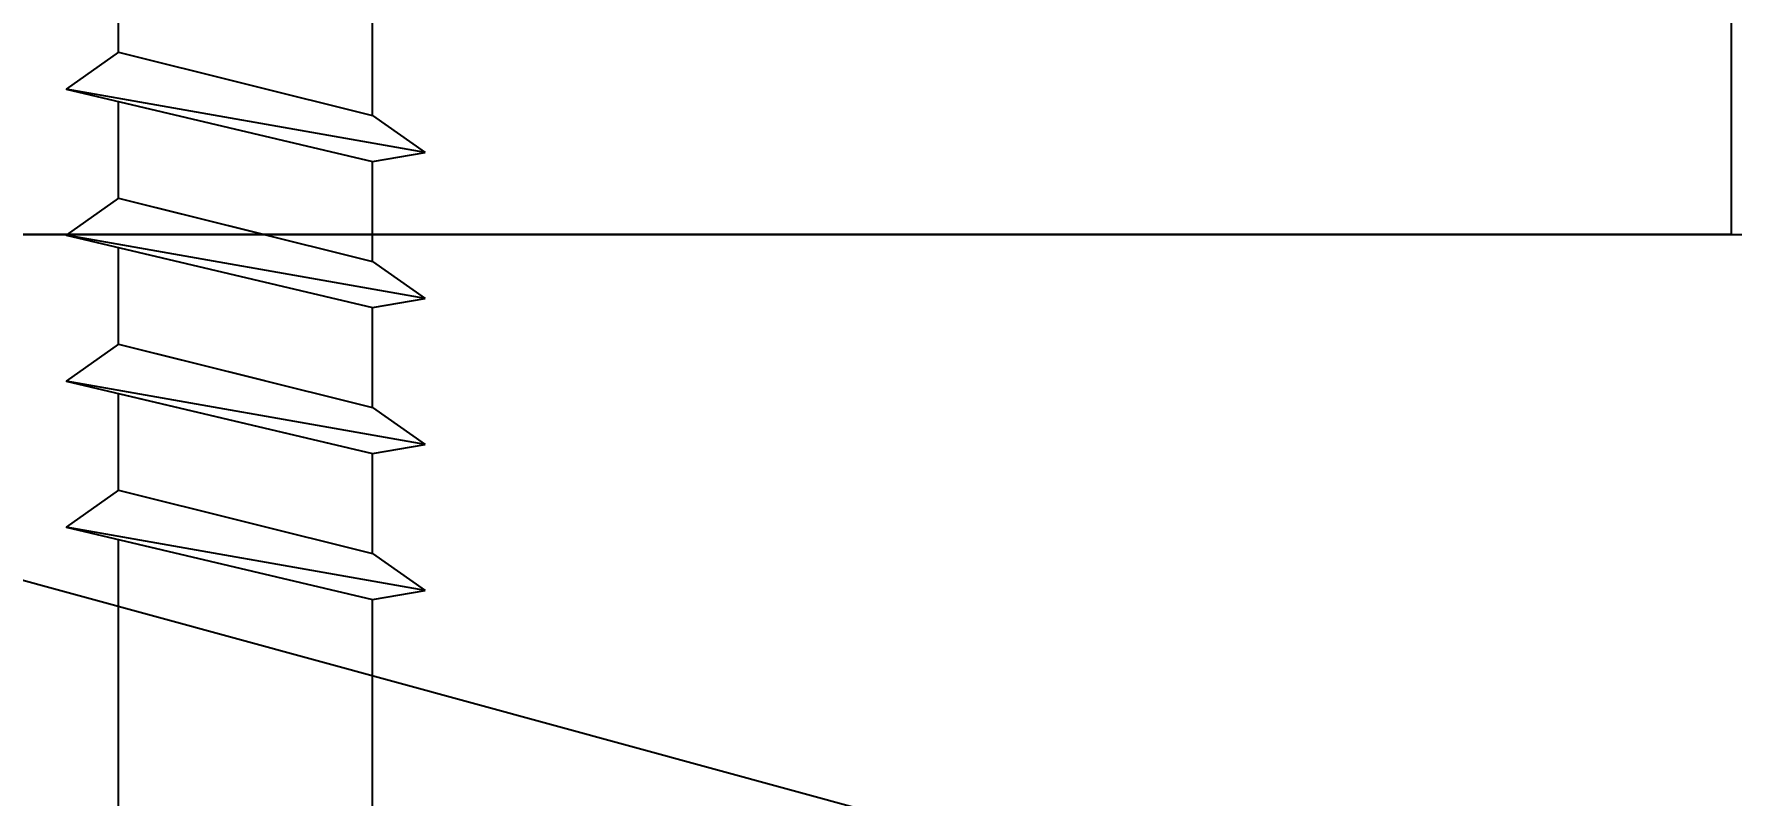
# Model space of a CAD drawing. Header units: inches. Extents: x -2661 to 42767, y -1222 to 9099.
# Drawn here: x -1011.251 to -1010.088, y 2822.442 to 2822.963 of the extents above; entities that cross this region are included whole.
import ezdxf
from ezdxf import colors
from ezdxf.entities.mleader import LeaderData, LeaderLine
from ezdxf.math import Vec2, Vec3

# ---------------------------------------------------------------- set-up
doc = ezdxf.new("R2010")
doc.units = ezdxf.units.IN
doc.header["$LTSCALE"] = 12
doc.header["$MEASUREMENT"] = 0
doc.layers.get('0').update_dxf_attribs({"linetype": 'CONTINUOUS'})
for name, color, linetype in [('S-ANNO-NOTE', 4, 'CONTINUOUS'), ('S-FASTENERS', 2, 'CONTINUOUS'), ('S-SIMPSON', 2, 'CONTINUOUS'), ('S-WOOD', 3, 'CONTINUOUS')]:
    doc.layers.add(name, color=color, linetype=linetype)
doc.styles.add('Arial', font='arial.ttf', dxfattribs={"width": 0.85})

# ---------------------------------------------------------------- blocks, each defined once
blk = doc.blocks.new('*U1284')
blk.add_lwpolyline([(1.5, -5.5), (0, -5.5), (0, 0), (1.5, 0)], close=True)
at = {"layer": 'S-WOOD', "color": 2}
blk.add_line((1.5, 0), (0, -5.5), dxfattribs=at)
blk = doc.blocks.new('*U2187')
blk.add_lwpolyline([(0, 11.875), (0, 0), (2.0396, 0), (2.0396, 11.875)], close=True)
blk = doc.blocks.new('SDS.25X6-f')
at = {"layer": 'S-SIMPSON'}
for p, q in [((0.087, -0.5316), (0.087, -2.75)), ((0.087, -0.5316), (0.087, -2.75)), ((-0.087, -0.536), (-0.087, -2.7912)), ((-0.087, -0.5749), (-0.087, -2.7912)), ((0.087, -2.6816), (0.087, -2.75)), ((0.087, -2.6816), (0.087, -2.75)), ((0.087, -2.6816), (0.087, -2.75)), ((0.087, -2.6816), (0.087, -2.75)), ((0.087, -2.6816), (0.087, -2.75)), ((0.087, -2.6816), (0.087, -2.75)), ((-0.087, -2.7249), (-0.087, -2.7912)), ((-0.087, -2.7249), (-0.087, -2.7912)), ((-0.087, -2.7249), (-0.087, -2.7912)), ((-0.087, -2.7249), (-0.087, -2.7912)), ((-0.087, -2.7249), (-0.087, -2.7912)), ((-0.087, -2.7249), (-0.087, -2.7912)), ((-0.087, -2.7249), (-0.087, -2.7912)), ((-0.087, -2.7249), (-0.087, -2.7912))]:
    blk.add_line(p, q, dxfattribs=at)
at = {"layer": 'S-SIMPSON', "color": 1}
for p, q in [((-0.123, -2.7997), (0.087, -2.75)), ((-0.123, -2.7997), (0.087, -2.75)), ((-0.123, -2.7997), (0.087, -2.75)), ((-0.123, -2.7997), (0.087, -2.75)), ((0.087, -2.75), (0.123, -2.7563)), ((0.087, -2.75), (0.123, -2.7563)), ((0.087, -2.75), (0.123, -2.7563)), ((0.087, -2.75), (0.123, -2.7563)), ((0.123, -2.7563), (-0.123, -2.7997)), ((0.123, -2.7563), (-0.123, -2.7997)), ((0.123, -2.7563), (-0.123, -2.7997)), ((0.123, -2.7563), (-0.123, -2.7997)), ((0.087, -2.7816), (0.123, -2.7563)), ((0.087, -2.7816), (0.123, -2.7563)), ((0.087, -2.7816), (0.123, -2.7563)), ((0.087, -2.7816), (0.123, -2.7563)), ((-0.087, -2.8249), (0.087, -2.7816)), ((-0.087, -2.8249), (0.087, -2.7816)), ((-0.087, -2.8249), (0.087, -2.7816)), ((-0.087, -2.8249), (0.087, -2.7816)), ((0.087, -2.7816), (0.087, -2.85)), ((0.087, -2.7816), (0.087, -2.85)), ((0.087, -2.7816), (0.087, -2.85)), ((0.087, -2.7816), (0.087, -2.85)), ((0.087, -2.7816), (0.087, -2.85)), ((0.087, -2.7816), (0.087, -2.85)), ((0.087, -2.7816), (0.087, -2.85)), ((0.087, -2.7816), (0.087, -2.85)), ((0.087, -2.7816), (0.087, -2.85)), ((0.087, -2.7816), (0.087, -2.85)), ((0.087, -2.7816), (0.087, -2.85)), ((0.087, -2.7816), (0.087, -2.85)), ((0.087, -2.7816), (0.087, -2.85)), ((0.087, -2.7816), (0.087, -2.85)), ((-0.087, -2.8249), (-0.123, -2.7997)), ((-0.087, -2.8249), (-0.123, -2.7997)), ((-0.087, -2.8249), (-0.123, -2.7997)), ((-0.087, -2.8249), (-0.123, -2.7997)), ((-0.087, -2.8249), (-0.123, -2.7997)), ((-0.087, -2.8249), (0, -2.8032)), ((-0.087, -2.8249), (-0.087, -2.8912)), ((-0.087, -2.8249), (-0.087, -2.8912)), ((-0.087, -2.8249), (-0.087, -2.8912)), ((-0.087, -2.8249), (-0.087, -2.8912)), ((-0.087, -2.8249), (-0.087, -2.8912)), ((-0.087, -2.8249), (-0.087, -2.8912)), ((-0.087, -2.8249), (-0.087, -2.8912)), ((-0.087, -2.8249), (-0.087, -2.8912)), ((-0.087, -2.8249), (-0.087, -2.8912)), ((-0.087, -2.8249), (-0.087, -2.8912)), ((-0.087, -2.8249), (-0.087, -2.8912)), ((-0.087, -2.8249), (-0.087, -2.8912)), ((-0.087, -2.8249), (-0.087, -2.8912)), ((-0.087, -2.8249), (-0.087, -2.8912)), ((-0.087, -2.8249), (-0.087, -2.8912)), ((-0.087, -2.8249), (-0.087, -2.8912)), ((-0.123, -2.8997), (0.087, -2.85)), ((-0.123, -2.8997), (0.087, -2.85)), ((-0.123, -2.8997), (0.087, -2.85)), ((-0.123, -2.8997), (0.087, -2.85)), ((-0.123, -2.8997), (0.087, -2.85)), ((-0.123, -2.8997), (0.087, -2.85)), ((-0.123, -2.8997), (0.087, -2.85)), ((-0.123, -2.8997), (0.087, -2.85)), ((0.123, -2.8563), (-0.123, -2.8997)), ((0.123, -2.8563), (-0.123, -2.8997)), ((0.123, -2.8563), (-0.123, -2.8997)), ((0.123, -2.8563), (-0.123, -2.8997)), ((0.123, -2.8563), (-0.123, -2.8997)), ((0.123, -2.8563), (-0.123, -2.8997)), ((0.123, -2.8563), (-0.123, -2.8997)), ((0.123, -2.8563), (-0.123, -2.8997)), ((0.123, -2.8563), (-0.123, -2.8997)), ((-0.087, -2.8912), (0.087, -2.85)), ((0.087, -2.85), (0.123, -2.8563)), ((0.087, -2.85), (0.123, -2.8563)), ((0.087, -2.85), (0.123, -2.8563)), ((0.087, -2.85), (0.123, -2.8563)), ((0.087, -2.85), (0.123, -2.8563)), ((0.087, -2.85), (0.123, -2.8563)), ((0.087, -2.85), (0.123, -2.8563)), ((0.087, -2.85), (0.123, -2.8563)), ((0.087, -2.85), (0.123, -2.8563)), ((0.087, -2.8816), (0.123, -2.8563)), ((0.087, -2.8816), (0.123, -2.8563)), ((0.087, -2.8816), (0.123, -2.8563)), ((0.087, -2.8816), (0.123, -2.8563)), ((0.087, -2.8816), (0.123, -2.8563)), ((0.087, -2.8816), (0.123, -2.8563)), ((0.087, -2.8816), (0.123, -2.8563)), ((0.087, -2.8816), (0.123, -2.8563)), ((0.087, -2.8816), (0.123, -2.8563)), ((-0.087, -2.9249), (0.087, -2.8816)), ((-0.087, -2.9249), (0.087, -2.8816)), ((-0.087, -2.9249), (0.087, -2.8816)), ((-0.087, -2.9249), (0.087, -2.8816)), ((-0.087, -2.9249), (0.087, -2.8816)), ((-0.087, -2.9249), (0.087, -2.8816)), ((-0.087, -2.9249), (0.087, -2.8816)), ((-0.087, -2.9249), (0.087, -2.8816)), ((-0.087, -2.9249), (0.087, -2.8816)), ((0.087, -2.8816), (0.087, -2.95)), ((0.087, -2.8816), (0.087, -2.95)), ((0.087, -2.8816), (0.087, -2.95)), ((0.087, -2.8816), (0.087, -2.95)), ((0.087, -2.8816), (0.087, -2.95)), ((0.087, -2.8816), (0.087, -2.95)), ((0.087, -2.8816), (0.087, -2.95)), ((0.087, -2.8816), (0.087, -2.95)), ((0.087, -2.8816), (0.087, -2.95)), ((0.087, -2.8816), (0.087, -2.95)), ((0.087, -2.8816), (0.087, -2.95)), ((0.087, -2.8816), (0.087, -2.95)), ((0.087, -2.8816), (0.087, -2.95)), ((0.087, -2.8816), (0.087, -2.95)), ((0.087, -2.8816), (0.087, -2.95)), ((0.087, -2.8816), (0.087, -2.95)), ((0.087, -2.8816), (0.087, -2.95)), ((0.087, -2.8816), (0.087, -2.95)), ((0.087, -2.8816), (0.087, -2.95)), ((0.087, -2.8816), (0.087, -2.95)), ((0.087, -2.8816), (0.087, -2.95)), ((-0.087, -2.9249), (-0.123, -2.8997)), ((-0.087, -2.9249), (-0.123, -2.8997)), ((-0.087, -2.9249), (-0.123, -2.8997)), ((-0.087, -2.9249), (-0.123, -2.8997)), ((-0.087, -2.9249), (-0.123, -2.8997)), ((-0.087, -2.9249), (-0.123, -2.8997)), ((-0.087, -2.9249), (-0.123, -2.8997)), ((-0.087, -2.9249), (-0.123, -2.8997)), ((-0.087, -2.9249), (-0.123, -2.8997)), ((-0.087, -2.9249), (-0.123, -2.8997)), ((-0.087, -2.9249), (-0.123, -2.8997)), ((-0.087, -2.9249), (-0.123, -2.8997)), ((-0.087, -2.9249), (-0.123, -2.8997)), ((-0.087, -2.9249), (0.013, -2.9)), ((-0.087, -2.9249), (0.013, -2.9)), ((-0.087, -2.9249), (0.013, -2.9)), ((-0.087, -2.9249), (0, -2.9032)), ((-0.087, -2.9249), (-0.087, -2.9912)), ((-0.087, -2.9249), (-0.087, -2.9912)), ((-0.087, -2.9249), (-0.087, -2.9912)), ((-0.087, -2.9249), (-0.087, -2.9912)), ((-0.087, -2.9249), (-0.087, -2.9912)), ((-0.087, -2.9249), (-0.087, -2.9912)), ((-0.087, -2.9249), (-0.087, -2.9912)), ((-0.087, -2.9249), (-0.087, -2.9912)), ((-0.087, -2.9249), (-0.087, -2.9912)), ((-0.087, -2.9249), (-0.087, -2.9912)), ((-0.087, -2.9249), (-0.087, -2.9912)), ((-0.087, -2.9249), (-0.087, -2.9912)), ((-0.087, -2.9249), (-0.087, -2.9912)), ((-0.087, -2.9249), (-0.087, -2.9912)), ((-0.087, -2.9249), (-0.087, -2.9912)), ((-0.087, -2.9249), (-0.087, -2.9912)), ((-0.087, -2.9249), (-0.087, -2.9912)), ((-0.087, -2.9249), (-0.087, -2.9912)), ((-0.087, -2.9249), (-0.087, -2.9912)), ((-0.087, -2.9249), (-0.087, -2.9912)), ((-0.087, -2.9249), (-0.087, -2.9912)), ((-0.123, -2.9997), (0.087, -2.95)), ((-0.123, -2.9997), (0.087, -2.95)), ((-0.123, -2.9997), (0.087, -2.95)), ((-0.123, -2.9997), (0.087, -2.95)), ((-0.123, -2.9997), (0.087, -2.95)), ((-0.123, -2.9997), (0.087, -2.95)), ((-0.123, -2.9997), (0.087, -2.95)), ((-0.123, -2.9997), (0.087, -2.95)), ((-0.123, -2.9997), (0.087, -2.95)), ((-0.123, -2.9997), (0.087, -2.95)), ((-0.123, -2.9997), (0.087, -2.95)), ((-0.123, -2.9997), (0.087, -2.95)), ((0.087, -2.95), (0.123, -2.9563)), ((0.087, -2.95), (0.123, -2.9563)), ((0.087, -2.95), (0.123, -2.9563)), ((0.087, -2.95), (0.123, -2.9563)), ((0.087, -2.95), (0.123, -2.9563)), ((0.087, -2.95), (0.123, -2.9563)), ((0.087, -2.95), (0.123, -2.9563)), ((0.087, -2.95), (0.123, -2.9563)), ((0.087, -2.95), (0.123, -2.9563)), ((0.087, -2.95), (0.123, -2.9563)), ((0.087, -2.95), (0.123, -2.9563)), ((0.087, -2.95), (0.123, -2.9563)), ((0.123, -2.9563), (-0.123, -2.9997)), ((0.123, -2.9563), (-0.123, -2.9997)), ((0.123, -2.9563), (-0.123, -2.9997)), ((0.123, -2.9563), (-0.123, -2.9997)), ((0.123, -2.9563), (-0.123, -2.9997)), ((0.123, -2.9563), (-0.123, -2.9997)), ((0.123, -2.9563), (-0.123, -2.9997)), ((0.123, -2.9563), (-0.123, -2.9997)), ((0.123, -2.9563), (-0.123, -2.9997)), ((0.123, -2.9563), (-0.123, -2.9997)), ((0.123, -2.9563), (-0.123, -2.9997)), ((0.123, -2.9563), (-0.123, -2.9997)), ((0.087, -2.9816), (0.123, -2.9563)), ((0.087, -2.9816), (0.123, -2.9563)), ((0.087, -2.9816), (0.123, -2.9563)), ((0.087, -2.9816), (0.123, -2.9563)), ((0.087, -2.9816), (0.123, -2.9563)), ((0.087, -2.9816), (0.123, -2.9563)), ((0.087, -2.9816), (0.123, -2.9563)), ((0.087, -2.9816), (0.123, -2.9563)), ((0.087, -2.9816), (0.123, -2.9563)), ((0.087, -2.9816), (0.123, -2.9563)), ((0.087, -2.9816), (0.123, -2.9563)), ((0.087, -2.9816), (0.123, -2.9563)), ((-0.087, -3.0249), (0.087, -2.9816)), ((-0.087, -3.0249), (0.087, -2.9816)), ((-0.087, -3.0249), (0.087, -2.9816)), ((-0.087, -3.0249), (0.087, -2.9816)), ((-0.087, -3.0249), (0.087, -2.9816)), ((-0.087, -3.0249), (0.087, -2.9816)), ((-0.087, -3.0249), (0.087, -2.9816)), ((-0.087, -3.0249), (0.087, -2.9816)), ((-0.087, -3.0249), (0.087, -2.9816)), ((-0.087, -3.0249), (0.087, -2.9816)), ((-0.087, -3.0249), (0.087, -2.9816)), ((-0.087, -3.0249), (0.087, -2.9816)), ((0.087, -2.9816), (0.087, -3.05)), ((0.087, -2.9816), (0.087, -3.05)), ((0.087, -2.9816), (0.087, -3.05)), ((0.087, -2.9816), (0.087, -3.05)), ((0.087, -2.9816), (0.087, -3.05)), ((0.087, -2.9816), (0.087, -3.05)), ((0.087, -2.9816), (0.087, -3.05)), ((0.087, -2.9816), (0.087, -3.05)), ((0.087, -2.9816), (0.087, -3.05)), ((0.087, -2.9816), (0.087, -3.05)), ((0.087, -2.9816), (0.087, -3.05)), ((0.087, -2.9816), (0.087, -3.05)), ((0.087, -2.9816), (0.087, -3.05)), ((0.087, -2.9816), (0.087, -3.05)), ((0.087, -2.9816), (0.087, -3.05)), ((0.087, -2.9816), (0.087, -3.05)), ((0.087, -2.9816), (0.087, -3.05)), ((0.087, -2.9816), (0.087, -3.05)), ((0.087, -2.9816), (0.087, -3.05)), ((0.087, -2.9816), (0.087, -3.05)), ((0.087, -2.9816), (0.087, -3.05)), ((0.087, -2.9816), (0.087, -3.05)), ((0.087, -2.9816), (0.087, -3.05)), ((0.087, -2.9816), (0.087, -3.05)), ((0.087, -2.9816), (0.087, -3.05)), ((-0.087, -3.0249), (-0.123, -2.9997)), ((-0.087, -3.0249), (-0.123, -2.9997)), ((-0.087, -3.0249), (-0.123, -2.9997)), ((-0.087, -3.0249), (-0.123, -2.9997)), ((-0.087, -3.0249), (-0.123, -2.9997)), ((-0.087, -3.0249), (-0.123, -2.9997)), ((-0.087, -3.0249), (-0.123, -2.9997)), ((-0.087, -3.0249), (-0.123, -2.9997)), ((-0.087, -3.0249), (-0.123, -2.9997)), ((-0.087, -3.0249), (-0.123, -2.9997)), ((-0.087, -3.0249), (-0.123, -2.9997)), ((-0.087, -3.0249), (-0.123, -2.9997)), ((-0.087, -3.0249), (-0.123, -2.9997)), ((-0.087, -3.0249), (-0.123, -2.9997)), ((-0.087, -3.0249), (-0.123, -2.9997)), ((-0.087, -3.0249), (0.013, -3)), ((-0.087, -3.0249), (0.013, -3)), ((-0.087, -3.0249), (0.013, -3)), ((-0.087, -3.0249), (-0.087, -3.0912)), ((-0.087, -3.0249), (-0.087, -3.0912)), ((-0.087, -3.0249), (-0.087, -3.0912)), ((-0.087, -3.0249), (-0.087, -3.0912)), ((-0.087, -3.0249), (-0.087, -3.0912)), ((-0.087, -3.0249), (-0.087, -3.0912)), ((-0.087, -3.0249), (-0.087, -3.0912)), ((-0.087, -3.0249), (-0.087, -3.0912)), ((-0.087, -3.0249), (-0.087, -3.0912)), ((-0.087, -3.0249), (-0.087, -3.0912)), ((-0.087, -3.0249), (-0.087, -3.0912)), ((-0.087, -3.0249), (-0.087, -3.0912)), ((-0.087, -3.0249), (-0.087, -3.0912)), ((-0.087, -3.0249), (-0.087, -3.0912)), ((-0.087, -3.0249), (-0.087, -3.0912)), ((-0.087, -3.0249), (-0.087, -3.0912)), ((-0.087, -3.0249), (-0.087, -3.0912)), ((-0.087, -3.0249), (-0.087, -3.0912)), ((-0.087, -3.0249), (-0.087, -3.0912)), ((-0.087, -3.0249), (-0.087, -3.0912)), ((-0.087, -3.0249), (-0.087, -3.0912)), ((-0.087, -3.0249), (-0.087, -3.0912)), ((-0.087, -3.0249), (-0.087, -3.0912)), ((-0.087, -3.0249), (-0.087, -3.0912)), ((-0.087, -3.0249), (-0.087, -3.0912)), ((-0.123, -3.0997), (0.087, -3.05)), ((-0.123, -3.0997), (0.087, -3.05)), ((-0.123, -3.0997), (0.087, -3.05)), ((-0.123, -3.0997), (0.087, -3.05)), ((-0.123, -3.0997), (0.087, -3.05)), ((-0.123, -3.0997), (0.087, -3.05)), ((-0.123, -3.0997), (0.087, -3.05)), ((-0.123, -3.0997), (0.087, -3.05)), ((-0.123, -3.0997), (0.087, -3.05)), ((-0.123, -3.0997), (0.087, -3.05)), ((-0.123, -3.0997), (0.087, -3.05)), ((-0.123, -3.0997), (0.087, -3.05)), ((-0.123, -3.0997), (0.087, -3.05)), ((-0.123, -3.0997), (0.087, -3.05)), ((-0.123, -3.0997), (0.087, -3.05)), ((-0.123, -3.0997), (0.087, -3.05)), ((-0.123, -3.0997), (0.087, -3.05)), ((-0.123, -3.0997), (0.087, -3.05)), ((-0.123, -3.0997), (0.087, -3.05)), ((0.123, -3.0563), (-0.123, -3.0997)), ((0.123, -3.0563), (-0.123, -3.0997)), ((0.123, -3.0563), (-0.123, -3.0997)), ((0.123, -3.0563), (-0.123, -3.0997)), ((0.123, -3.0563), (-0.123, -3.0997)), ((0.123, -3.0563), (-0.123, -3.0997)), ((0.123, -3.0563), (-0.123, -3.0997)), ((0.123, -3.0563), (-0.123, -3.0997)), ((0.123, -3.0563), (-0.123, -3.0997)), ((0.123, -3.0563), (-0.123, -3.0997)), ((0.123, -3.0563), (-0.123, -3.0997)), ((0.123, -3.0563), (-0.123, -3.0997)), ((0.123, -3.0563), (-0.123, -3.0997)), ((0.123, -3.0563), (-0.123, -3.0997)), ((0.123, -3.0563), (-0.123, -3.0997)), ((0.123, -3.0563), (-0.123, -3.0997)), ((0.123, -3.0563), (-0.123, -3.0997)), ((0.123, -3.0563), (-0.123, -3.0997)), ((0.123, -3.0563), (-0.123, -3.0997)), ((0.087, -3.05), (0.123, -3.0563)), ((0.087, -3.05), (0.123, -3.0563)), ((0.087, -3.05), (0.123, -3.0563)), ((0.087, -3.05), (0.123, -3.0563)), ((0.087, -3.05), (0.123, -3.0563)), ((0.087, -3.05), (0.123, -3.0563)), ((0.087, -3.05), (0.123, -3.0563)), ((0.087, -3.05), (0.123, -3.0563)), ((0.087, -3.05), (0.123, -3.0563)), ((0.087, -3.05), (0.123, -3.0563)), ((0.087, -3.05), (0.123, -3.0563)), ((0.087, -3.05), (0.123, -3.0563)), ((0.087, -3.05), (0.123, -3.0563)), ((0.087, -3.05), (0.123, -3.0563)), ((0.087, -3.05), (0.123, -3.0563)), ((0.087, -3.05), (0.123, -3.0563)), ((0.087, -3.05), (0.123, -3.0563)), ((0.087, -3.05), (0.123, -3.0563)), ((0.087, -3.05), (0.123, -3.0563)), ((0.087, -3.0816), (0.123, -3.0563)), ((0.087, -3.0816), (0.123, -3.0563)), ((0.087, -3.0816), (0.123, -3.0563)), ((0.087, -3.0816), (0.123, -3.0563)), ((0.087, -3.0816), (0.123, -3.0563)), ((0.087, -3.0816), (0.123, -3.0563)), ((0.087, -3.0816), (0.123, -3.0563)), ((0.087, -3.0816), (0.123, -3.0563)), ((0.087, -3.0816), (0.123, -3.0563)), ((0.087, -3.0816), (0.123, -3.0563)), ((0.087, -3.0816), (0.123, -3.0563)), ((0.087, -3.0816), (0.123, -3.0563)), ((0.087, -3.0816), (0.123, -3.0563)), ((0.087, -3.0816), (0.123, -3.0563)), ((0.087, -3.0816), (0.123, -3.0563)), ((0.087, -3.0816), (0.123, -3.0563)), ((0.087, -3.0816), (0.123, -3.0563)), ((0.087, -3.0816), (0.123, -3.0563)), ((0.087, -3.0816), (0.123, -3.0563)), ((-0.087, -3.1249), (0.087, -3.0816)), ((-0.087, -3.1249), (0.087, -3.0816)), ((-0.087, -3.1249), (0.087, -3.0816)), ((-0.087, -3.1249), (0.087, -3.0816)), ((-0.087, -3.1249), (0.087, -3.0816)), ((-0.087, -3.1249), (0.087, -3.0816)), ((-0.087, -3.1249), (0.087, -3.0816)), ((-0.087, -3.1249), (0.087, -3.0816)), ((-0.087, -3.1249), (0.087, -3.0816)), ((-0.087, -3.1249), (0.087, -3.0816)), ((-0.087, -3.1249), (0.087, -3.0816)), ((-0.087, -3.1249), (0.087, -3.0816)), ((-0.087, -3.1249), (0.087, -3.0816)), ((-0.087, -3.1249), (0.087, -3.0816)), ((-0.087, -3.1249), (0.087, -3.0816)), ((-0.087, -3.1249), (0.087, -3.0816)), ((-0.087, -3.1249), (0.087, -3.0816)), ((-0.087, -3.1249), (0.087, -3.0816)), ((-0.087, -3.1249), (0.087, -3.0816)), ((0.087, -3.0816), (0.087, -3.15)), ((0.087, -3.0816), (0.087, -3.15)), ((0.087, -3.0816), (0.087, -3.15)), ((0.087, -3.0816), (0.087, -3.15)), ((0.087, -3.0816), (0.087, -3.15)), ((0.087, -3.0816), (0.087, -3.15)), ((0.087, -3.0816), (0.087, -3.15)), ((0.087, -3.0816), (0.087, -3.15)), ((0.087, -3.0816), (0.087, -3.15)), ((0.087, -3.0816), (0.087, -3.15)), ((0.087, -3.0816), (0.087, -3.15)), ((0.087, -3.0816), (0.087, -3.15)), ((-0.087, -3.1249), (-0.123, -3.0997)), ((-0.087, -3.1249), (-0.123, -3.0997)), ((-0.087, -3.1249), (-0.123, -3.0997)), ((-0.087, -3.1249), (-0.123, -3.0997)), ((-0.087, -3.1249), (-0.123, -3.0997)), ((-0.087, -3.1249), (-0.123, -3.0997)), ((-0.087, -3.1249), (-0.123, -3.0997)), ((-0.087, -3.1249), (-0.123, -3.0997)), ((-0.087, -3.1249), (-0.123, -3.0997)), ((-0.087, -3.1249), (-0.123, -3.0997)), ((-0.087, -3.1249), (-0.123, -3.0997)), ((-0.087, -3.1249), (-0.123, -3.0997)), ((-0.087, -3.1249), (-0.123, -3.0997)), ((-0.087, -3.1249), (-0.123, -3.0997)), ((-0.087, -3.1249), (-0.123, -3.0997)), ((-0.087, -3.1249), (-0.123, -3.0997)), ((-0.087, -3.1249), (-0.123, -3.0997)), ((-0.087, -3.1249), (-0.123, -3.0997)), ((-0.087, -3.1249), (-0.123, -3.0997)), ((-0.087, -3.1249), (-0.123, -3.0997)), ((-0.087, -3.1249), (-0.123, -3.0997)), ((-0.087, -3.1249), (-0.123, -3.0997)), ((-0.087, -3.1249), (-0.123, -3.0997)), ((-0.087, -3.1249), (0, -3.1032)), ((-0.087, -3.1249), (0, -3.1032)), ((-0.087, -3.1249), (0, -3.1032)), ((-0.087, -3.1249), (0, -3.1032)), ((-0.087, -3.1249), (-0.087, -3.1912)), ((-0.087, -3.1249), (-0.087, -3.1912)), ((-0.087, -3.1249), (-0.087, -3.1912)), ((-0.087, -3.1249), (-0.087, -3.1912)), ((-0.087, -3.1249), (-0.087, -3.1912)), ((-0.087, -3.1249), (-0.087, -3.1912)), ((-0.087, -3.1249), (-0.087, -3.1912)), ((-0.087, -3.1249), (-0.087, -3.1912)), ((-0.087, -3.1249), (-0.087, -3.1912)), ((-0.087, -3.1249), (-0.087, -3.1912)), ((-0.087, -3.1249), (-0.087, -3.1912)), ((-0.087, -3.1249), (-0.087, -3.1912)), ((-0.087, -3.1249), (-0.087, -3.1912)), ((-0.087, -3.1249), (-0.087, -3.1912))]:
    blk.add_line(p, q, dxfattribs=at)
blk = doc.blocks.new('*U1812')
at = {"layer": 'S-FASTENERS'}
blk.add_blockref('SDS.25X6-f', (0, 0), dxfattribs=at)

msp = doc.modelspace()

# ---------------------------------------------------------------- linework, layer by layer
at = {"layer": 'S-WOOD'}
msp.add_lwpolyline([(-1043.98187, 2822.82554), (-974.77277, 2822.82554)], dxfattribs=at)

# ---------------------------------------------------------------- block references
at = {"layer": 'S-FASTENERS', "xscale": -1, "rotation": 180}
msp.add_blockref('*U1812', (-1011.10564, 2819.82554), dxfattribs=at)
at = {"layer": 'S-WOOD', "color": 2, "xscale": -1, "rotation": 180}
msp.add_blockref('*U2187', (-1012.12732, 2834.70054), dxfattribs=at)
at = {"layer": 'S-WOOD', "rotation": 270}
msp.add_blockref('*U1284', (-1006.62732, 2822.82554), dxfattribs=at)

# ---------------------------------------------------------------- leaders
at = {"layer": 'S-ANNO-NOTE'}
ml = msp.add_multileader_mtext('Standard', dxfattribs=at)
ml.set_content('\\A1;1{\\H0.7x;\\S3#4;}"x FULL DEPTH LSL BLOCKING @48"O.C., w/ (3) 10d NAILS PER BLOCK, TYP. ', color=4, style='Arial')
ml.set_leader_properties(color=2)
ml.build(insert=Vec2(0, 0))
ml.multileader.update_dxf_attribs({"dogleg_length": 0.36, "arrow_head_size": 1.3125, "scale": 12})
ctx = ml.context
ctx.base_point, ctx.scale, ctx.char_height, ctx.arrow_head_size, ctx.landing_gap_size, ctx.plane_origin = Vec3(-900.03663, 2809.54938), 12, 1.125, 1.3125, 1.08, Vec3(-841.43504, 3109.25481)
ctx.text_align_type = 2
notes = []
notes.append((ctx, [(0, (1, 1, 0), (-878.44792, 2809.54938), (-1, 0), 1.5, [(0, [(-870.17516, 2822.82554)], 0, [])])]))
ctx.mtext.insert, ctx.mtext.width, ctx.mtext.alignment, ctx.mtext.flow_direction = Vec3(-881.02792, 2810.22316), 18.6130968, 3, 5
ml = msp.add_multileader_mtext('Standard', dxfattribs=at)
ml.set_content('\\A1;BEAM PER PLAN', color=4, style='Arial')
ml.set_leader_properties(color=2)
ml.build(insert=Vec2(0, 0))
ml.multileader.update_dxf_attribs({"dogleg_length": 0.36, "arrow_head_size": 1.3125, "scale": 12})
ctx = ml.context
ctx.base_point, ctx.scale, ctx.char_height, ctx.arrow_head_size, ctx.landing_gap_size, ctx.plane_origin = Vec3(-1085.33117, 2810.535), 12, 1.125, 1.3125, 1.08, Vec3(-461.89782, 3113.36891)
notes.append((ctx, [(1, (1, 1, 0), (-1086.83117, 2810.535), (1, 0), 1.5, [(0, [(-1101.27167, 2822.82554)], 0, [])])]))
ctx.mtext.insert, ctx.mtext.rotation, ctx.mtext.width, ctx.mtext.flow_direction = Vec3(-1084.25117, 2811.09789), 6.2831853, 17.75, 5
ml = msp.add_multileader_mtext('Standard', dxfattribs=at)
ml.set_content('\\A1;JOIST PER PLAN', color=4, style='Arial')
ml.set_leader_properties(color=2)
ml.build(insert=Vec2(0, 0))
ml.multileader.update_dxf_attribs({"dogleg_length": 0.36, "arrow_head_size": 1.3125, "scale": 12})
ctx = ml.context
ctx.base_point, ctx.scale, ctx.char_height, ctx.arrow_head_size, ctx.landing_gap_size, ctx.plane_origin = Vec3(-901.68965, 2814.86422), 12, 1.125, 1.3125, 1.08, Vec3(-958.71363, 3090.78945)
ctx.text_align_type = 2
notes.append((ctx, [(1, (1, 1, 0), (-887.4111, 2814.86422), (-1, 0), 1.5, [(0, [(-882.29322, 2822.82554)], 0, [])])]))
ctx.mtext.insert, ctx.mtext.rotation, ctx.mtext.width, ctx.mtext.alignment, ctx.mtext.flow_direction = Vec3(-889.9911, 2815.43631), 6.2831853, 17.466419, 3, 5
for ctx, leaders in notes:
    for number, flags, end, landing, length, lines in leaders:
        leader = LeaderData()
        leader.index, (leader.has_last_leader_line, leader.has_dogleg_vector, leader.attachment_direction) = number, flags
        leader.last_leader_point, leader.dogleg_vector, leader.dogleg_length = Vec3(end), Vec3(landing), length
        for number, points, colour, breaks in lines:
            line = LeaderLine()
            line.index, line.vertices, line.color, line.breaks = number, Vec3.list(points), colors.encode_raw_color(colour), breaks
            leader.lines.append(line)
        ctx.leaders.append(leader)

doc.saveas('drawing.dxf')
